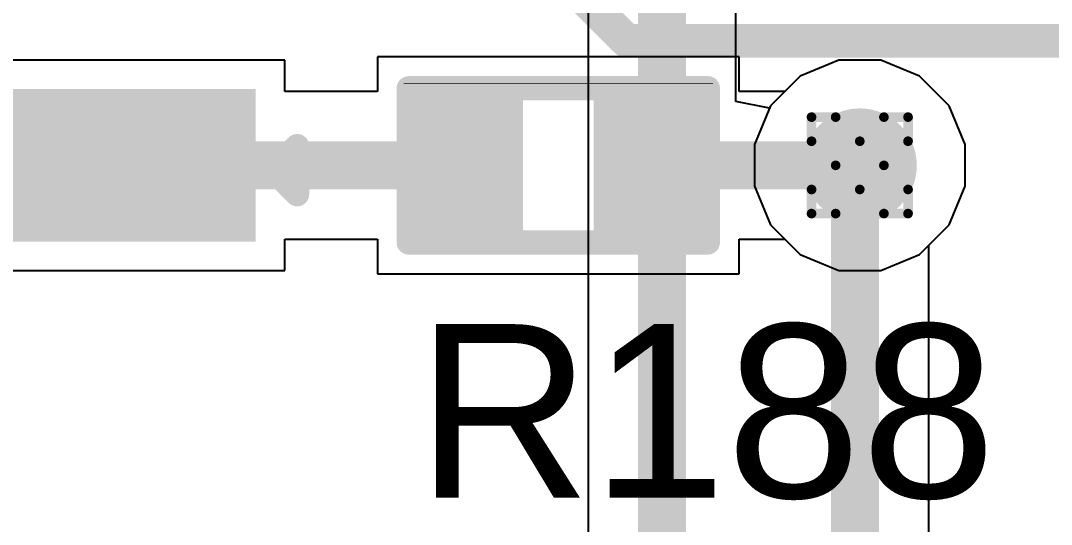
# Model space of a CAD drawing. Header units: inches. Extents: x -11 to 5379, y 0 to 5429.
# Drawn here: x 55.86 to 61.28, y 74.76 to 77.42 of the extents above; entities that cross this region are included whole.
import ezdxf

# ---------------------------------------------------------------- set-up
doc = ezdxf.new("R2010")
doc.units = ezdxf.units.IN
for name, color, linetype in [('Bottom Layer', 5, 'Continuous'), ('Drill Drawing', 1, 'Continuous'), ('GND', 16, 'Continuous'), ('PWR', 76, 'Continuous'), ('Top Layer', 1, 'Continuous'), ('Top Overlay', 2, 'Continuous'), ('Top Paste', 8, 'Continuous'), ('Top Solder', 216, 'Continuous'), ('Via Holes', 16, 'Continuous')]:
    doc.layers.add(name, color=color, linetype=linetype)
doc.styles.add('Arial', font='', dxfattribs={"height": 0.2})
doc.styles.get('Arial').set_extended_font_data('Arial')

# ---------------------------------------------------------------- blocks, each defined once
blk = doc.blocks.new('SOIC_8_0_154___3_90___W______62')
at = {"layer": 'Top Layer'}
blk.add_hatch(color=1, dxfattribs=at).paths.add_polyline_path([(-3.475, 1.605), (-3.475, 2.205), (-1.925, 2.205), (-1.925, 1.605)])
at = {"layer": 'Top Paste'}
blk.add_hatch(color=8, dxfattribs=at).paths.add_polyline_path([(-3.475, 1.605), (-3.475, 2.205), (-1.925, 2.205), (-1.925, 1.605)])
at = {"layer": 'Top Solder'}
blk.add_hatch(color=216, dxfattribs=at).paths.add_polyline_path([(-3.5766, 1.5034), (-3.5766, 2.3066), (-1.8234, 2.3066), (-1.8234, 1.5034)])
at = {"layer": 'Top Overlay'}
for points in [[(-3.667, 1.9304, 0.127, 0.127, 0), (-3.794, 2.0574, 0.127, 0.127, 0)], [(-3.794, 2.0574, 0.127, 0.127, 0), (-3.794, 1.8034, 0.127, 0.127, 0)], [(-3.667, 1.9304, 0.127, 0.127, 0), (-3.794, 1.8034, 0.127, 0.127, 0)]]:
    blk.add_lwpolyline(points, format="xyseb", dxfattribs=at)
for points in [[(-3.8258, 2.0574, 0.0635, 0.0635, 1), (-3.7623, 2.0574, 0.0635, 0.0635, 1)], [(-3.8258, 2.0574, 0.0635, 0.0635, 1), (-3.7623, 2.0574, 0.0635, 0.0635, 1)], [(-3.6988, 1.9304, 0.0635, 0.0635, 1), (-3.6353, 1.9304, 0.0635, 0.0635, 1)], [(-3.6988, 1.9304, 0.0635, 0.0635, 1), (-3.6353, 1.9304, 0.0635, 0.0635, 1)], [(-3.8258, 1.8034, 0.0635, 0.0635, 1), (-3.7623, 1.8034, 0.0635, 0.0635, 1)], [(-3.8258, 1.8034, 0.0635, 0.0635, 1), (-3.7623, 1.8034, 0.0635, 0.0635, 1)]]:
    blk.add_lwpolyline(points, format="xyseb", close=True, dxfattribs=at)
blk = doc.blocks.new('R___0402_68')
at = {"layer": 'Top Layer'}
for points in [[(-0.6985, -0.3175), (-0.6985, 0.3175), (-0.2413, 0.3175), (-0.2413, -0.3175)], [(0.2413, -0.3175), (0.2413, 0.3175), (0.6985, 0.3175), (0.6985, -0.3175)]]:
    blk.add_hatch(color=1, dxfattribs=at).paths.add_polyline_path(points)
at = {"layer": 'Top Paste'}
for points in [[(-0.6985, -0.3175), (-0.6985, 0.3175), (-0.2413, 0.3175), (-0.2413, -0.3175)], [(0.2413, -0.3175), (0.2413, 0.3175), (0.6985, 0.3175), (0.6985, -0.3175)]]:
    blk.add_hatch(color=8, dxfattribs=at).paths.add_polyline_path(points)
at = {"layer": 'Top Solder'}
for points in [[(-0.7535, -0.3725), (-0.7535, 0.3725), (-0.1863, 0.3725), (-0.1863, -0.3725)], [(0.1863, -0.3725), (0.1863, 0.3725), (0.7535, 0.3725), (0.7535, -0.3725)]]:
    blk.add_hatch(color=216, dxfattribs=at).paths.add_polyline_path(points)
at = {"layer": 'Top Overlay'}
for points in [[(-0.7874, 0.4064, 0.127, 0.127, 0), (-0.7874, -0.4064, 0.127, 0.127, 0)], [(0.7874, 0.4064, 0.127, 0.127, 0), (-0.7874, 0.4064, 0.127, 0.127, 0)], [(0.7874, 0.4064, 0.127, 0.127, 0), (0.7874, -0.4064, 0.127, 0.127, 0)], [(0.7874, -0.4064, 0.127, 0.127, 0), (-0.7874, -0.4064, 0.127, 0.127, 0)], [(0.8128, -0.4318, 0.00323, 0.00323, 0), (-0.8128, -0.4318, 0.00323, 0.00323, 0)]]:
    blk.add_lwpolyline(points, format="xyseb", dxfattribs=at)
for points in [[(-0.8191, 0.4064, 0.0635, 0.0635, 1), (-0.7556, 0.4064, 0.0635, 0.0635, 1)], [(-0.8191, 0.4064, 0.0635, 0.0635, 1), (-0.7556, 0.4064, 0.0635, 0.0635, 1)], [(0.7556, 0.4064, 0.0635, 0.0635, 1), (0.8191, 0.4064, 0.0635, 0.0635, 1)], [(0.7556, 0.4064, 0.0635, 0.0635, 1), (0.8191, 0.4064, 0.0635, 0.0635, 1)], [(-0.8191, -0.4064, 0.0635, 0.0635, 1), (-0.7556, -0.4064, 0.0635, 0.0635, 1)], [(-0.8191, -0.4064, 0.0635, 0.0635, 1), (-0.7556, -0.4064, 0.0635, 0.0635, 1)], [(0.7556, -0.4064, 0.0635, 0.0635, 1), (0.8191, -0.4064, 0.0635, 0.0635, 1)], [(0.7556, -0.4064, 0.0635, 0.0635, 1), (0.8191, -0.4064, 0.0635, 0.0635, 1)], [(-0.8136, -0.4318, 0.00161, 0.00161, 1), (-0.812, -0.4318, 0.00161, 0.00161, 1)], [(0.812, -0.4318, 0.00161, 0.00161, 1), (0.8136, -0.4318, 0.00161, 0.00161, 1)]]:
    blk.add_lwpolyline(points, format="xyseb", close=True, dxfattribs=at)

msp = doc.modelspace()

# ---------------------------------------------------------------- hatches: boundary and pattern name
at = {"layer": 'Bottom Layer'}
h = msp.add_hatch(color=5, dxfattribs=at)
edge = h.paths.add_edge_path()
edge.add_arc((60.2742, 76.6553), 0.3, 0, 360)
at = {"layer": 'GND'}
h = msp.add_hatch(color=16, dxfattribs=at)
edge = h.paths.add_edge_path()
edge.add_arc((60.2742, 76.6553), 0.3, 0, 360)
at = {"layer": 'PWR'}
h = msp.add_hatch(color=76, dxfattribs=at)
edge = h.paths.add_edge_path()
edge.add_arc((60.2742, 76.6553), 0.3, 0, 360)
at = {"layer": 'Top Layer'}
h = msp.add_hatch(color=1, dxfattribs=at)
edge = h.paths.add_edge_path()
edge.add_arc((60.2742, 76.6553), 0.3, 0, 360)
at = {"layer": 'Via Holes'}
h = msp.add_hatch(color=7, dxfattribs=at)
edge = h.paths.add_edge_path()
edge.add_arc((60.2742, 76.6553), 0.15, 0, 360)

# ---------------------------------------------------------------- linework, layer by layer
at = {"layer": 'Bottom Layer'}
for p, q in [((58.8443, 79.4239), (58.8443, 70.8292)), ((59.6213, 76.9913), (59.6213, 78.8593)), ((60.164, 77.2093), (59.9604, 77.1249)), ((60.3844, 77.2093), (60.164, 77.2093)), ((60.588, 77.1249), (60.3844, 77.2093)), ((59.9604, 77.1249), (59.8045, 76.9691)), ((60.7439, 76.9691), (60.588, 77.1249)), ((59.7991, 76.9559), (59.6213, 76.9913)), ((59.8045, 76.9691), (59.7991, 76.9559)), ((60.8282, 76.7655), (60.7439, 76.9691)), ((60.8282, 76.5451), (60.8282, 76.7655)), ((60.7439, 76.3415), (60.8282, 76.5451)), ((60.6373, 76.2349), (60.7439, 76.3415)), ((60.6373, 70.8292), (60.6373, 76.2349))]:
    msp.add_line(p, q, dxfattribs=at)
for points in [[(59.2328, 70.4342, 0.254, 0.254, 0), (59.2328, 79.4239, 0.254, 0.254, 0)], [(60.2488, 76.6299, 0.254, 0.254, 0), (60.2742, 76.6553, 0.254, 0.254, 0)], [(60.2488, 70.4342, 0.254, 0.254, 0), (60.2488, 76.6299, 0.254, 0.254, 0)]]:
    msp.add_lwpolyline(points, format="xyseb", dxfattribs=at)
for points in [[(60.1853, 76.6299, 0.127, 0.127, 1), (60.3123, 76.6299, 0.127, 0.127, 1)], [(60.1853, 76.6299, 0.127, 0.127, 1), (60.3123, 76.6299, 0.127, 0.127, 1)], [(60.2107, 76.6553, 0.127, 0.127, 1), (60.3377, 76.6553, 0.127, 0.127, 1)]]:
    msp.add_lwpolyline(points, format="xyseb", close=True, dxfattribs=at)
at = {"layer": 'Drill Drawing'}
for points in [[(60.0202, 76.7823, 0.0508, 0.0508, 0), (60.0202, 76.9093, 0.0508, 0.0508, 0)], [(60.0202, 76.9093, 0.0508, 0.0508, 0), (60.1472, 76.9093, 0.0508, 0.0508, 0)], [(60.1472, 76.9093, 0.0508, 0.0508, 0), (60.2742, 76.7823, 0.0508, 0.0508, 0)], [(60.2742, 76.7823, 0.0508, 0.0508, 0), (60.4012, 76.9093, 0.0508, 0.0508, 0)], [(60.4012, 76.9093, 0.0508, 0.0508, 0), (60.5282, 76.9093, 0.0508, 0.0508, 0)], [(60.5282, 76.7823, 0.0508, 0.0508, 0), (60.5282, 76.9093, 0.0508, 0.0508, 0)], [(60.0202, 76.7823, 0.0508, 0.0508, 0), (60.1472, 76.6553, 0.0508, 0.0508, 0)], [(60.4012, 76.6553, 0.0508, 0.0508, 0), (60.5282, 76.7823, 0.0508, 0.0508, 0)], [(60.0202, 76.5283, 0.0508, 0.0508, 0), (60.1472, 76.6553, 0.0508, 0.0508, 0)], [(60.4012, 76.6553, 0.0508, 0.0508, 0), (60.5282, 76.5283, 0.0508, 0.0508, 0)], [(60.0202, 76.4013, 0.0508, 0.0508, 0), (60.0202, 76.5283, 0.0508, 0.0508, 0)], [(60.1472, 76.4013, 0.0508, 0.0508, 0), (60.2742, 76.5283, 0.0508, 0.0508, 0)], [(60.2742, 76.5283, 0.0508, 0.0508, 0), (60.4012, 76.4013, 0.0508, 0.0508, 0)], [(60.5282, 76.4013, 0.0508, 0.0508, 0), (60.5282, 76.5283, 0.0508, 0.0508, 0)], [(60.0202, 76.4013, 0.0508, 0.0508, 0), (60.1472, 76.4013, 0.0508, 0.0508, 0)], [(60.4012, 76.4013, 0.0508, 0.0508, 0), (60.5282, 76.4013, 0.0508, 0.0508, 0)]]:
    msp.add_lwpolyline(points, format="xyseb", dxfattribs=at)
for points in [[(60.0075, 76.9093, 0.0254, 0.0254, 1), (60.0329, 76.9093, 0.0254, 0.0254, 1)], [(60.0075, 76.9093, 0.0254, 0.0254, 1), (60.0329, 76.9093, 0.0254, 0.0254, 1)], [(60.1345, 76.9093, 0.0254, 0.0254, 1), (60.1599, 76.9093, 0.0254, 0.0254, 1)], [(60.1345, 76.9093, 0.0254, 0.0254, 1), (60.1599, 76.9093, 0.0254, 0.0254, 1)], [(60.3885, 76.9093, 0.0254, 0.0254, 1), (60.4139, 76.9093, 0.0254, 0.0254, 1)], [(60.3885, 76.9093, 0.0254, 0.0254, 1), (60.4139, 76.9093, 0.0254, 0.0254, 1)], [(60.5155, 76.9093, 0.0254, 0.0254, 1), (60.5409, 76.9093, 0.0254, 0.0254, 1)], [(60.5155, 76.9093, 0.0254, 0.0254, 1), (60.5409, 76.9093, 0.0254, 0.0254, 1)], [(60.0075, 76.7823, 0.0254, 0.0254, 1), (60.0329, 76.7823, 0.0254, 0.0254, 1)], [(60.0075, 76.7823, 0.0254, 0.0254, 1), (60.0329, 76.7823, 0.0254, 0.0254, 1)], [(60.2615, 76.7823, 0.0254, 0.0254, 1), (60.2869, 76.7823, 0.0254, 0.0254, 1)], [(60.2615, 76.7823, 0.0254, 0.0254, 1), (60.2869, 76.7823, 0.0254, 0.0254, 1)], [(60.5155, 76.7823, 0.0254, 0.0254, 1), (60.5409, 76.7823, 0.0254, 0.0254, 1)], [(60.5155, 76.7823, 0.0254, 0.0254, 1), (60.5409, 76.7823, 0.0254, 0.0254, 1)], [(60.1345, 76.6553, 0.0254, 0.0254, 1), (60.1599, 76.6553, 0.0254, 0.0254, 1)], [(60.1345, 76.6553, 0.0254, 0.0254, 1), (60.1599, 76.6553, 0.0254, 0.0254, 1)], [(60.3885, 76.6553, 0.0254, 0.0254, 1), (60.4139, 76.6553, 0.0254, 0.0254, 1)], [(60.3885, 76.6553, 0.0254, 0.0254, 1), (60.4139, 76.6553, 0.0254, 0.0254, 1)], [(60.0075, 76.5283, 0.0254, 0.0254, 1), (60.0329, 76.5283, 0.0254, 0.0254, 1)], [(60.0075, 76.5283, 0.0254, 0.0254, 1), (60.0329, 76.5283, 0.0254, 0.0254, 1)], [(60.2615, 76.5283, 0.0254, 0.0254, 1), (60.2869, 76.5283, 0.0254, 0.0254, 1)], [(60.2615, 76.5283, 0.0254, 0.0254, 1), (60.2869, 76.5283, 0.0254, 0.0254, 1)], [(60.5155, 76.5283, 0.0254, 0.0254, 1), (60.5409, 76.5283, 0.0254, 0.0254, 1)], [(60.5155, 76.5283, 0.0254, 0.0254, 1), (60.5409, 76.5283, 0.0254, 0.0254, 1)], [(60.0075, 76.4013, 0.0254, 0.0254, 1), (60.0329, 76.4013, 0.0254, 0.0254, 1)], [(60.0075, 76.4013, 0.0254, 0.0254, 1), (60.0329, 76.4013, 0.0254, 0.0254, 1)], [(60.1345, 76.4013, 0.0254, 0.0254, 1), (60.1599, 76.4013, 0.0254, 0.0254, 1)], [(60.1345, 76.4013, 0.0254, 0.0254, 1), (60.1599, 76.4013, 0.0254, 0.0254, 1)], [(60.3885, 76.4013, 0.0254, 0.0254, 1), (60.4139, 76.4013, 0.0254, 0.0254, 1)], [(60.3885, 76.4013, 0.0254, 0.0254, 1), (60.4139, 76.4013, 0.0254, 0.0254, 1)], [(60.5155, 76.4013, 0.0254, 0.0254, 1), (60.5409, 76.4013, 0.0254, 0.0254, 1)], [(60.5155, 76.4013, 0.0254, 0.0254, 1), (60.5409, 76.4013, 0.0254, 0.0254, 1)]]:
    msp.add_lwpolyline(points, format="xyseb", close=True, dxfattribs=at)
at = {"layer": 'GND'}
for p, q in [((60.164, 77.2093), (59.9604, 77.1249)), ((60.3844, 77.2093), (60.164, 77.2093)), ((60.588, 77.1249), (60.3844, 77.2093)), ((59.9604, 77.1249), (59.8045, 76.9691)), ((60.7439, 76.9691), (60.588, 77.1249)), ((59.8045, 76.9691), (59.7202, 76.7655)), ((60.8282, 76.7655), (60.7439, 76.9691)), ((59.7202, 76.7655), (59.7202, 76.5451)), ((60.8282, 76.5451), (60.8282, 76.7655)), ((59.7202, 76.5451), (59.8045, 76.3415)), ((60.7439, 76.3415), (60.8282, 76.5451)), ((59.8045, 76.3415), (59.9604, 76.1856)), ((60.588, 76.1856), (60.7439, 76.3415)), ((59.9604, 76.1856), (60.164, 76.1013)), ((60.3844, 76.1013), (60.588, 76.1856)), ((60.164, 76.1013), (60.3844, 76.1013))]:
    msp.add_line(p, q, dxfattribs=at)
at = {"layer": 'PWR'}
for p, q in [((60.164, 77.2093), (59.9604, 77.1249)), ((60.3844, 77.2093), (60.164, 77.2093)), ((60.588, 77.1249), (60.3844, 77.2093)), ((59.9604, 77.1249), (59.8045, 76.9691)), ((60.7439, 76.9691), (60.588, 77.1249)), ((59.8045, 76.9691), (59.7202, 76.7655)), ((60.8282, 76.7655), (60.7439, 76.9691)), ((59.7202, 76.7655), (59.7202, 76.5451)), ((60.8282, 76.5451), (60.8282, 76.7655)), ((59.7202, 76.5451), (59.8045, 76.3415)), ((60.7439, 76.3415), (60.8282, 76.5451)), ((59.8045, 76.3415), (59.9604, 76.1856)), ((60.588, 76.1856), (60.7439, 76.3415)), ((59.9604, 76.1856), (60.164, 76.1013)), ((60.3844, 76.1013), (60.588, 76.1856)), ((60.164, 76.1013), (60.3844, 76.1013))]:
    msp.add_line(p, q, dxfattribs=at)
at = {"layer": 'Top Layer'}
for p, q in [((59.6395, 77.2268), (57.7345, 77.2268)), ((57.7345, 77.2268), (57.7345, 77.0438)), ((59.6395, 77.0438), (59.6395, 77.2268)), ((57.2471, 77.2093), (55.1891, 77.2093)), ((57.2471, 77.0438), (57.2471, 77.2093)), ((60.164, 77.2093), (59.9604, 77.1249)), ((60.3844, 77.2093), (60.164, 77.2093)), ((60.588, 77.1249), (60.3844, 77.2093)), ((59.9604, 77.1249), (59.8792, 77.0438)), ((60.7439, 76.9691), (60.588, 77.1249)), ((57.7345, 77.0438), (57.2471, 77.0438)), ((59.8792, 77.0438), (59.6395, 77.0438)), ((60.8282, 76.7655), (60.7439, 76.9691)), ((60.8282, 76.5451), (60.8282, 76.7655)), ((60.7439, 76.3415), (60.8282, 76.5451)), ((60.588, 76.1856), (60.7439, 76.3415)), ((57.2471, 76.1013), (57.2471, 76.2668)), ((57.2471, 76.2668), (57.7345, 76.2668)), ((57.7345, 76.2668), (57.7345, 76.0838)), ((59.6395, 76.0838), (59.6395, 76.2668)), ((59.6395, 76.2668), (59.8792, 76.2668)), ((59.8792, 76.2668), (59.9604, 76.1856)), ((59.9604, 76.1856), (60.164, 76.1013)), ((60.3844, 76.1013), (60.588, 76.1856)), ((55.1891, 76.1013), (57.2471, 76.1013)), ((57.7345, 76.0838), (59.6395, 76.0838)), ((60.164, 76.1013), (60.3844, 76.1013))]:
    msp.add_line(p, q, dxfattribs=at)
for points in [[(56.2181, 76.6553, 0.254, 0.254, 0), (58.2171, 76.6553, 0.254, 0.254, 0)], [(59.1569, 76.6553, 0.254, 0.254, 0), (60.2742, 76.6553, 0.254, 0.254, 0)]]:
    msp.add_lwpolyline(points, format="xyseb", dxfattribs=at)
for points in [[(56.1546, 76.6553, 0.127, 0.127, 1), (56.2816, 76.6553, 0.127, 0.127, 1)], [(58.1536, 76.6553, 0.127, 0.127, 1), (58.2806, 76.6553, 0.127, 0.127, 1)], [(59.0934, 76.6553, 0.127, 0.127, 1), (59.2204, 76.6553, 0.127, 0.127, 1)], [(60.2107, 76.6553, 0.127, 0.127, 1), (60.3377, 76.6553, 0.127, 0.127, 1)]]:
    msp.add_lwpolyline(points, format="xyseb", close=True, dxfattribs=at)
at = {"layer": 'Top Overlay'}
for points in [[(58.6235, 77.7348, 0.1778, 0.1778, 0), (59.0466, 77.3116, 0.1778, 0.1778, 0)], [(59.0466, 77.3116, 0.1778, 0.1778, 0), (61.4275, 77.3116, 0.1778, 0.1778, 0)]]:
    msp.add_lwpolyline(points, format="xyseb", dxfattribs=at)
msp.add_lwpolyline([(59.0022, 77.3116, 0.0889, 0.0889, 1), (59.0911, 77.3116, 0.0889, 0.0889, 1)], format="xyseb", close=True, dxfattribs=at)
msp.add_lwpolyline([(59.0022, 77.3116, 0.0889, 0.0889, 1), (59.0911, 77.3116, 0.0889, 0.0889, 1)], format="xyseb", close=True, dxfattribs=at)

# ---------------------------------------------------------------- block references
at = {"rotation": 180}
for name, p in [('SOIC_8_0_154___3_90___W______62', (53.5181, 78.5603)), ('R___0402_68', (58.687, 76.6553))]:
    msp.add_blockref(name, p, dxfattribs=at)

# ---------------------------------------------------------------- texts
at = {"layer": 'Top Overlay', "style": 'Arial'}
msp.add_text('R188', height=0.9144, dxfattribs=at).set_placement((57.9379, 74.9047))

doc.saveas('drawing.dxf')
